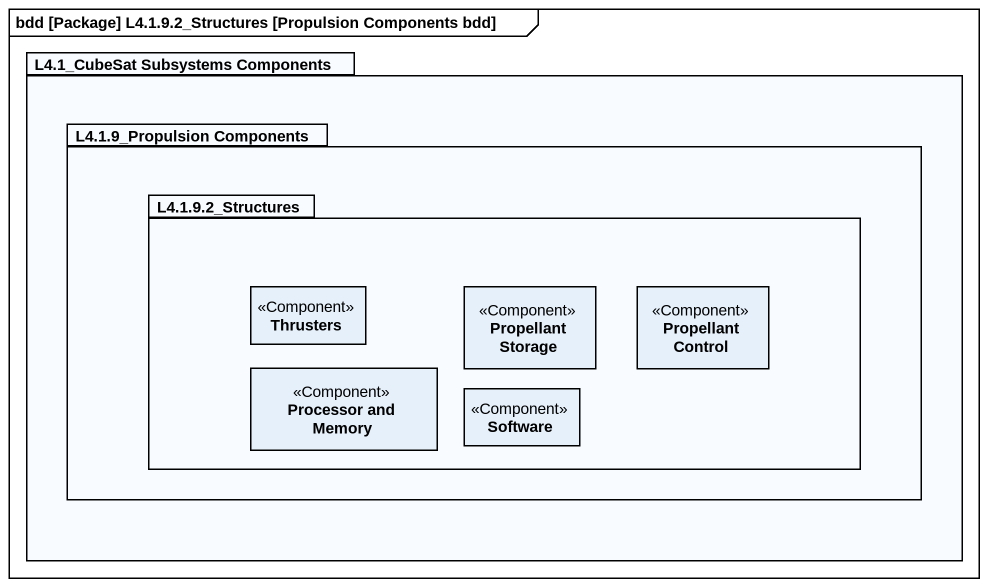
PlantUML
@startuml
mainframe bdd [Package] L4.1.9.2_Structures [Propulsion Components bdd]
hide circle
hide empty members
package "L4.1_CubeSat Subsystems Components" as L4_1_CubeSat_Subsystems {
  package "L4.1.9_Propulsion Components" as L4_1_9_Propulsion_Components {
    package "L4.1.9.2_Structures" as L4_1_9_2_Structures {
      class Thrusters <<Component>>
      class "Propellant Storage" as Propellant_Storage <<Component>>
      class "Propellant Control" as Propellant_Control <<Component>>
      class "Processor and Memory" as Processor_and_Memory <<Component>>
      class Software <<Component>>
    }
  }
}
@enduml
